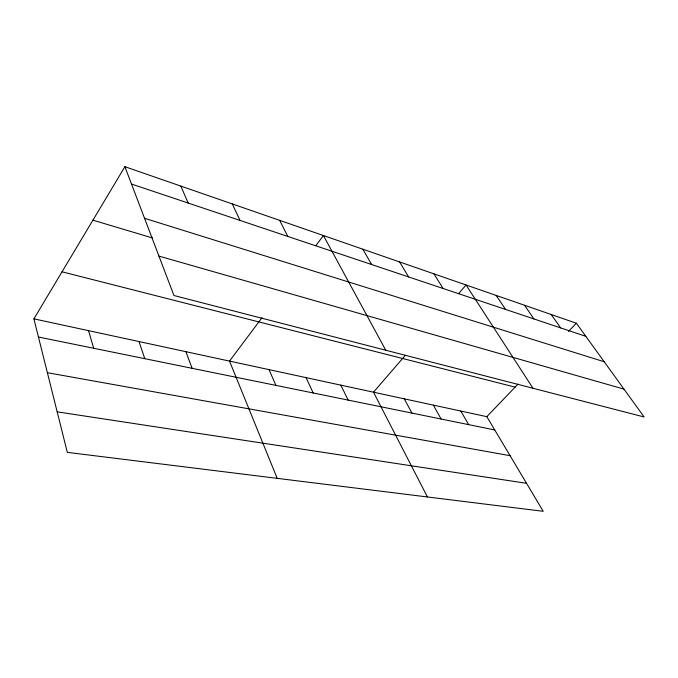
<?xml version="1.0" encoding="UTF-8"?>
<svg xmlns="http://www.w3.org/2000/svg" width="678" height="678" viewBox="0 0 678 678"><rect width="100%" height="100%" fill="white"/><g stroke="black" fill="none" stroke-linecap="round" stroke-linejoin="round"><path stroke-width="1.02" d="M33.9 318.855L486.821 416.665L543.222 511.305L67.317 452.353L33.9 318.855L124.896 166.695L576.368 323.236L644.1 416.97L173.949 295.515L124.896 166.695M261.962 317.719L229.52 361.103L277.192 478.354M315.872 245.622L323.423 235.529L385.774 350.238M405.325 355.323L373.493 392.189L427.411 496.957M458.574 293.676L466.066 284.989L532.993 388.265M486.821 416.665L518.017 384.112M568.478 331.457L576.368 323.236M57.172 411.843L526.543 483.321M47.375 372.697L510.076 455.684M38.443 337.017L494.745 429.954M62.037 271.802L515.127 387.138M158.94 256.098L623.997 389.147M92.92 220.172L152.508 237.978M144.541 218.291L604.208 361.764M131.498 184.043L585.834 336.339M551.206 314.507L560.655 327.898M524.535 305.261L533.95 318.948M496.203 295.439L505.568 309.431M433.945 273.853L443.098 288.489M399.622 261.954L408.614 276.929M460.811 411.054L468.668 424.648M362.866 249.207L371.663 264.547M433.344 405.122L441.107 419.029M404.283 398.842L411.936 413.088M279.641 220.35L287.836 236.444M340.814 385.138L348.153 400.096M232.274 203.925L240.054 220.426M306.066 377.629L313.194 392.977M269.039 369.637L275.921 385.384M180.873 186.103L188.128 203.019M185.908 351.687L192.103 368.315M139.032 341.559L144.778 358.67M88.513 330.652L93.708 348.272"/></g></svg>
